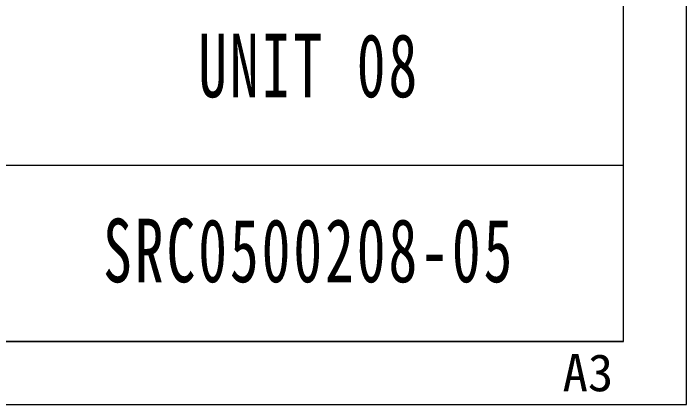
# Model space of a CAD drawing. Header units: millimetres. Extents: x -15766 to 80009, y -9701 to 15159.
# Drawn here: x 593.6 to 647.2, y 11131.7 to 11162.8 of the extents above; entities that cross this region are included whole.
import ezdxf

# ---------------------------------------------------------------- set-up
doc = ezdxf.new("R2010")
doc.units = ezdxf.units.MM
for name, color, linetype, lineweight in [('CDRAFT0', 7, 'Continuous', 18), ('title_frame', 7, 'Continuous', 18), ('尺寸线层', 3, 'Continuous', 18), ('粗实线层_1', 7, 'Continuous', 15)]:
    doc.layers.add(name, color=color, linetype=linetype, lineweight=lineweight)
doc.styles.add('STYLE1', font='')
doc.styles.add('标准', font='', dxfattribs={"width": 0.667})
doc.styles.get('STYLE1').set_extended_font_data('宋体')
doc.styles.get('标准').set_extended_font_data('宋体')

# ---------------------------------------------------------------- blocks, each defined once
blk = doc.blocks.new('*X6')
at = {"layer": 'CDRAFT0'}
for p, q in [((420, 0), (420, 297)), ((0, 0), (420, 0))]:
    blk.add_line(p, q, dxfattribs=at)
at = {"layer": '粗实线层_1'}
for p, q in [((415, 5), (415, 292)), ((25, 5), (415, 5))]:
    blk.add_line(p, q, dxfattribs=at)

msp = doc.modelspace()

# ---------------------------------------------------------------- linework, layer by layer
at = {"layer": '粗实线层_1'}
for p, q in [((642.15348, 11136.74841), (642.15348, 11192.74841)), ((642.15348, 11150.74841), (592.15348, 11150.74841)), ((642.15348, 11136.74841), (462.15348, 11136.74841))]:
    msp.add_line(p, q, dxfattribs=at)

# ---------------------------------------------------------------- block references
at = {"layer": 'title_frame'}
msp.add_blockref('*X6', (227.15348, 11131.74841), dxfattribs=at)

# ---------------------------------------------------------------- texts
at = {"layer": 'title_frame', "color": 3, "insert": (637.29903, 11132.75489), "char_height": 2.958904, "width": 5.8684932, "attachment_point": 7, "style": 'STYLE1'}
msp.add_mtext('A3', dxfattribs=at)
at = {"layer": '尺寸线层', "char_height": 5.0503058, "attachment_point": 5, "line_spacing_factor": 1.15057, "style": '标准'}
for s, insert, width in [('{\\T1.1;UNIT 08}', (617.15348, 11158.66211), 29.4580043), ('{\\T1.1;SRC0500208-05}', (617.15348, 11143.95613), 29.3737905)]:
    msp.add_mtext(s, dxfattribs=dict(at, insert=insert, width=width))

doc.saveas('drawing.dxf')
